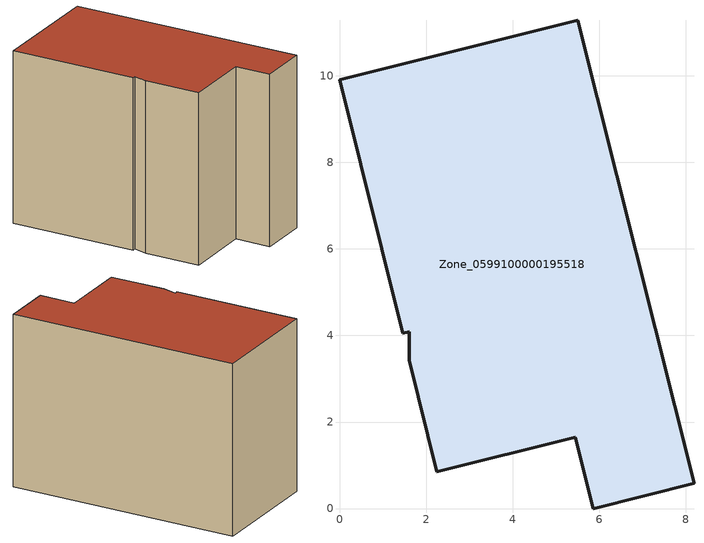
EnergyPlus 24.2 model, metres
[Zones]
Zone_0599100000195518
 floor ground (C_G): 1.46,4.05 0,9.91 5.5,11.28 8.19,0.58 5.86,0 5.45,1.65 2.25,0.85 1.61,3.43 1.61,4.09 z0
 wall outside (C_F): 0,9.91 1.46,4.05 1.61,4.09 1.61,3.43 2.25,0.85 5.45,1.65 5.86,0 8.19,0.58 5.5,11.28 0,9.91 z0:8.21
 roof outside (C_R): 1.61,4.09 1.61,3.43 2.25,0.85 5.45,1.65 5.86,0 8.19,0.58 5.5,11.28 0,9.91 1.46,4.05 z8.21
[BUILDING]
Pand.0599100000195518: North Axis=0; Terrain=City; Loads Convergence Tolerance Value=0.04; Temperature Convergence Tolerance Value=0.4; Solar Distribution=FullExterior; Maximum Number of Warmup Days=25; Minimum Number of Warmup Days=1
[Site:Location]
Rotterdam.The.Hague.AP_ZH_NLD Design_Conditions: Latitude=51.96; Longitude=4.45; Time Zone=1; Elevation=-4.5
[SITE:GROUNDTEMPERATURE:BUILDINGSURFACE]
18, 18, 18, 18, 18, 18, 18, 18, 18, 18, 18, 18
[MATERIAL] Thermal Absorptance=0.9; Solar Absorptance=0.7; Visible Absorptance=0.7
Name | Roughness | Thickness | Conductivity | Density | Specific Heat
G.TC.1975-1991 | MediumSmooth | 0.15 | 0.288461 | 540 | 1210
F.TC.1975-1991 | Rough | 0.3 | 0.230769 | 1920 | 840
R.TC.1975-1991 | MediumRough | 0.2 | 0.153846 | 1500 | 1000
[CONSTRUCTION]
C_G: G.TC.1975-1991
C_F: F.TC.1975-1991
C_R: R.TC.1975-1991
[ZONE]
Zone_0599100000195518: Type=1; Multiplier=1; Ceiling Height=Autocalculate; Volume=Autocalculate; Floor Area=autocalculate; Part of Total Floor Area=Yes
[ZONEINFILTRATION:DESIGNFLOWRATE]
Infil_Zone_0599100000195518: Zone or ZoneList or Space or SpaceList=Zone_0599100000195518; Schedule=AlwaysOn; Design Flow Rate Calculation Method=Flow/Area; Flow Rate per Floor Area=0.003; Constant Term Coefficient=1; Temperature Term Coefficient=0; Velocity Term Coefficient=0; Velocity Squared Term Coefficient=0
[HVACTEMPLATE:ZONE:IDEALLOADSAIRSYSTEM]
Zone_0599100000195518: Maximum Heating Supply Air Temperature=50; Minimum Cooling Supply Air Temperature=13; Maximum Heating Supply Air Humidity Ratio=0.0156; Minimum Cooling Supply Air Humidity Ratio=0.0077; Heating Limit=NoLimit; Cooling Limit=NoLimit; Dehumidification Control Type=ConstantSensibleHeatRatio; Cooling Sensible Heat Ratio=0.7; Dehumidification Setpoint=60; Humidification Control Type=None; Humidification Setpoint=30; Outdoor Air Method=None; Outdoor Air Flow Rate per Person=0.00944; Outdoor Air Flow Rate per Zone Floor Area=0; Outdoor Air Flow Rate per Zone=0; Demand Controlled Ventilation Type=None; Outdoor Air Economizer Type=NoEconomizer; Heat Recovery Type=None; Sensible Heat Recovery Effectiveness=0.7; Latent Heat Recovery Effectiveness=0.65
[ZONECONTROL:THERMOSTAT]
ThermostatControl_Zone_0599100000195518: Zone or ZoneList=Zone_0599100000195518; Control Type Schedule=DualSetpointControlType; Control 1=Thermostat_Zone_0599100000195518; Temperature Difference Between Cutout And Setpoint=0
[THERMOSTATSETPOINT:DUALSETPOINT]
Thermostat_Zone_0599100000195518: Heating Setpoint Temperature Schedule=HeatingSetpoint_Zone_0599100000195518; Cooling Setpoint Temperature Schedule=CoolingSetpoint_Zone_0599100000195518
[SCHEDULE:COMPACT]
HeatingSetpoint_Zone_0599100000195518: Through: 12/31, For: AllDays, Until: 24:00, 21
CoolingSetpoint_Zone_0599100000195518: Through: 12/31, For: AllDays, Until: 24:00, 24
DualSetpointControlType: Through: 12/31, For: AllDays, Until: 24:00, 4
AlwaysOn: Through: 12/31, For: AllDays, Until: 24:00, 1
